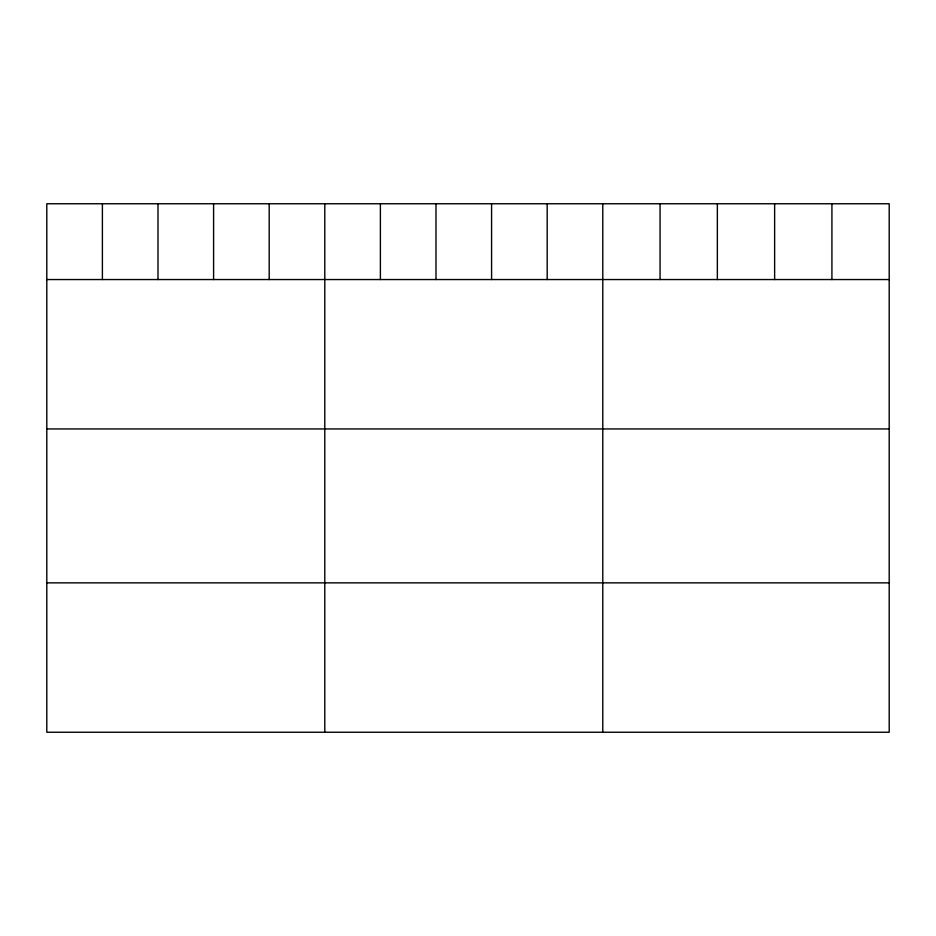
<?xml version="1.0" encoding="UTF-8"?>
<svg xmlns="http://www.w3.org/2000/svg" width="936" height="936" viewBox="0 0 936 936"><rect width="100%" height="100%" fill="white"/><g stroke="black" fill="none" stroke-linecap="round" stroke-linejoin="round"><path stroke-width="1.4" d="M889.2 279.548L889.2 732.245L46.8 732.245L46.8 203.755L889.2 203.755L889.2 279.548L46.8 279.548M46.8 428.945L889.2 428.945M46.8 582.859L889.2 582.859M831.917 203.755L831.917 279.548M774.634 203.755L774.634 279.548M717.35 203.755L717.35 279.548M660.067 203.755L660.067 279.548M602.784 203.755L602.784 732.245M547.186 203.755L547.186 279.548M491.587 203.755L491.587 279.548M435.989 203.755L435.989 279.548M380.39 203.755L380.39 279.548M324.792 203.755L324.792 732.245M269.194 203.755L269.194 279.548M213.595 203.755L213.595 279.548M157.997 203.755L157.997 279.548M102.398 203.755L102.398 279.548"/></g></svg>
